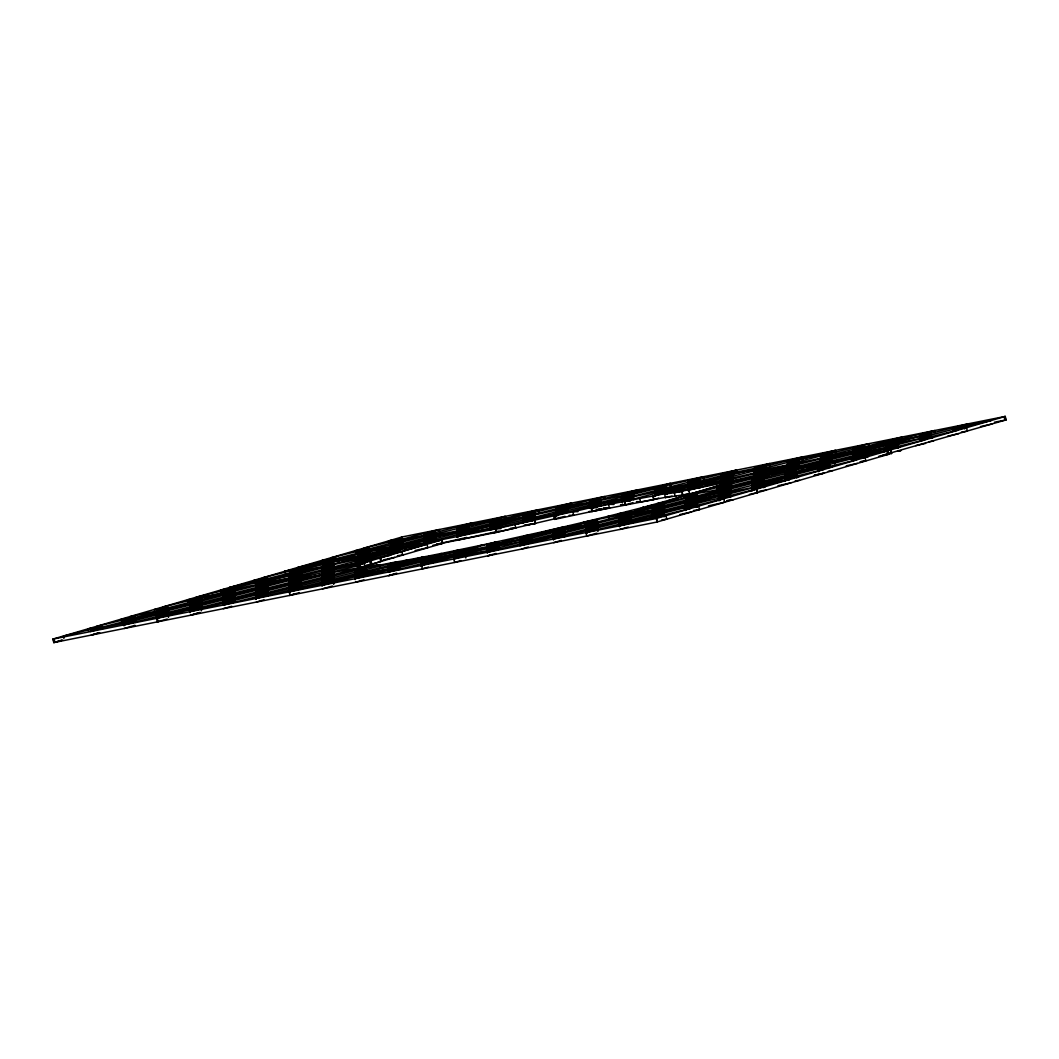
<?xml version="1.0" encoding="UTF-8"?>
<svg xmlns="http://www.w3.org/2000/svg" width="1059" height="1059" viewBox="0 0 1059 1059"><rect width="100%" height="100%" fill="white"/><g stroke="black" fill="none" stroke-linecap="round" stroke-linejoin="round"><path stroke-width="1.5" d="M645.858 508.505L647.631 506.176L663.305 503.78L663.821 506.109M358.763 565.162L357.293 566.366L359.464 566.936M363.992 563.136L364.759 566.644L371.815 564.235L371.047 560.727C343.791 569.345 369.406 566.671 380.393 564.579M666.177 502.31C685.822 492.514 709.106 493.825 729.585 485.909M401.282 563.189L406.166 560.251L423.19 556.994M489.337 545.133L495.149 542.261M633.282 512.278L643.303 507.34L643.819 509.67L643.25 507.354L626.213 511.709M574.415 526.72L584.118 522.074L619.409 515.098L696.412 495.625L656.845 503.7L657.361 506.03M358.776 565.162L365.209 562.607M416.928 559.549L422.607 557.166L441.325 553.447M473.545 548.271L481.196 545.253L546.55 530.85M669.195 500.139L731.12 482.057L888.117 450.697L888.898 454.205L656.964 522.021L53.797 642.575L53.016 639.067L284.95 571.251L442.08 539.825L370.187 560.913L322.293 569.874L256.887 585.984L267.609 584.343M53.797 642.575L61.713 640.245M370.968 564.407L442.794 543.346L442.013 539.825M888.117 450.71L656.183 518.526L53.016 639.08M688.774 493.918L675.112 496.142L674.318 492.647L890.354 449.982L1005.269 416.412L1005.984 419.933L883.232 455.066M1005.984 419.933L994.467 422.223M371.828 564.235L381.492 561.283L380.711 557.789M63.884 638.445L63.355 636.102L101.187 626.875L87.976 628.9L88.506 631.23M134.374 617.172L96.541 626.399L97.057 628.728M200.733 597.739L162.901 606.979M229.777 589.889L229.26 587.546L267.093 578.32M335.372 558.345L298.069 567.412M368.545 548.628L330.712 557.855L331.242 560.185M364.415 550.481L363.899 548.152L401.732 538.912L388.521 540.937L389.037 543.267M200.508 602.412L91.206 629.88L123.44 623.433L167.335 612.128M124.393 620.164L168.288 608.846L201.329 602.214M157.566 610.447L266.868 582.993C239.969 586.421 214.487 596.641 187.522 599.765L188.039 602.094M233.761 591.147L201.541 597.541L190.752 600.744L191.269 603.074M257.112 581.325L338.655 560.515L370.875 554.082M290.285 571.608L305.614 567.121L337.847 560.688M325.378 561.336L434.693 533.868L402.46 540.275L358.564 551.62M439.737 531.883L439.22 529.553L391.751 541.917L423.971 535.51L471.454 523.106M90.425 631.561L101.929 628.278M324.597 563.017L369.207 551.58L402.248 544.935M62.587 640.06L54.843 642.323L54.313 639.993M300.571 575.606L300.054 573.276L267.755 581.272L256.159 584.594L256.675 586.964M235.164 591.756L234.648 589.426L223.926 591.028C295.66 571.397 368.863 558 440.968 540.077L404.723 547.318L389.394 551.805M123.466 624.969L134.149 621.832L123.44 623.473L123.956 625.803M233.695 592.696L189.799 604.014L129.714 616.682M289.928 575.699L289.411 573.369L322.439 566.764L333.241 563.56M357.638 556.425L368.333 553.288M358.207 555.71L357.677 553.38L390.718 546.775L401.507 543.585M124.274 624.797L233.483 597.369M157.354 615.12L266.656 587.652M190.527 605.404L299.843 577.936L300.359 580.279M223.714 595.701L333.016 568.233L333.545 570.563M334.485 567.293L333.969 564.963L290.073 576.268L300.796 574.627L301.312 577.009M323.247 566.565L371.683 553.923L403.916 547.477L388.587 551.964L355.546 558.609L356.076 560.939M358.445 556.266L467.654 528.825L435.421 535.272L391.526 546.576M505.818 518.685L505.289 516.355L424.712 536.873L435.421 535.232L435.951 537.601M457.885 527.157L472.261 522.947L472.777 525.277M91.206 635.056L98.844 632.832M92.014 634.897L99.652 632.66M322.307 569.835L366.202 558.517M390.678 549.82L434.468 538.541L434.997 540.871M456.932 530.427L500.828 519.109M124.247 628.464L134.93 625.326M200.297 607.072L156.494 618.363L157.275 621.858L167.256 619.012M190.316 610.077L299.618 582.609M223.489 600.36L332.804 572.893L289.862 580.941L300.65 577.777L365.527 562.501M256.675 590.644L358.127 565.691L358.577 568.074M402.685 555.009L401.904 551.514L323.035 571.225L333.757 569.583M356.221 561.522L400.117 550.203L400.633 552.533M424.487 541.533C516.792 516.871 610.805 499.583 703.507 476.749L704.023 479.078M490.846 522.113L538.329 509.75L538.846 512.079M189.535 611.758L266.444 592.325M423.706 543.227L500.616 523.781L489.893 525.423L490.423 527.753M570.549 503.316L457.673 531.817L468.396 530.175L468.912 532.558M393.273 554.042L379.903 557.947L380.658 561.455M426.459 544.326L402.446 551.355L388.521 553.566L389.037 555.896M222.575 605.166L233.258 602.028M456.747 536.622L467.443 533.498M490.78 523.662L523 517.269L533.802 514.065M223.383 604.993L396.847 561.892L397.363 564.235M256.463 595.317L366.573 567.69L392.479 562.607M289.637 585.601L364.812 566.671M457.554 536.463L600.678 500.708L601.194 503.038M523.808 517.07L604.398 496.552L604.914 498.882M556.994 507.354L571.357 503.144L571.886 505.487M190.316 615.253L199.476 612.579M191.123 615.094L200.283 612.42M501.357 525.132L490.635 526.773L534.53 515.468L535.047 517.798M255.603 598.56L424.566 556.782M489.787 530.016L666.005 486.107M223.356 608.66L231.802 606.264M466.688 537.442L436.586 544.3M556.637 511.444L556.107 509.114L589.148 502.469L637.439 489.946L637.955 492.276M288.644 591.955L321.645 583.866L333.175 582.026M256.384 602.055L264.022 599.818M499.001 531.115L458.335 539.958M699.708 482.414L600.532 503.78L553.95 515.839L495.572 528.904L496.353 532.399L565.082 516.382M321.671 585.362L365.474 574.071M289.425 595.462L295.527 593.662M299.393 592.616L290.232 595.29L289.451 591.796M289.133 592.802L288.617 590.472L321.645 583.827L398.661 564.354L387.938 565.996L388.454 568.339M599.646 505.527L572.866 511.841L573.647 515.336L592.285 511.404L589.108 511.457M589.519 507.949L589.003 505.62L622.043 499.014L632.832 495.824M355.493 577.062L464.795 549.608L432.575 556.041L388.679 567.359L399.389 565.718L399.918 568.087M425.347 556.624L421.853 557.643L432.575 556.001M634.089 499.544L633.573 497.214L592.405 507.724L597.144 507.764M622.851 498.815L735.74 470.302M656.024 489.112L666.813 485.949M354.712 578.757L431.622 559.311L420.9 560.952L421.416 563.282M322.452 588.857L332.433 586.011M458.415 550.018L454.086 551.209L454.602 553.579M624.625 501.291L665.793 490.78M600.44 509.035L592.338 511.404L591.531 507.91M387.753 572.151L398.436 569.027M698.98 481.064L688.191 484.228L655.15 490.86L655.667 493.19M388.56 571.992L497.756 544.564L465.536 550.998L421.641 562.316L432.363 560.674M496.115 542.049L454.814 552.599L465.536 550.958L466.053 553.327M655.812 493.772L765.114 466.304L732.894 472.751L688.999 484.056M355.493 582.251L363.939 579.855M626.187 504.64L632.925 502.668M420.78 565.559L464.583 554.267L453.861 555.909M530.943 534.848L487.047 546.166L487.564 548.536M732.457 478.35L731.941 476.021L653.204 495.996L639.755 498.471L640.536 501.966L672.081 496.102M754.405 467.906L769.575 463.538L770.092 465.881M388.534 575.659L396.172 573.422M389.341 575.487L396.979 573.263M698.755 485.724L687.966 488.887L652.953 496.089L653.734 499.596M465.391 554.109L454.602 557.272L486.822 550.865L530.731 539.508L498.498 545.954L465.391 554.109L465.907 556.438M597.091 520.088L487.775 547.556L498.498 545.914L499.014 548.284M520.962 537.84L563.441 526.945L563.957 529.275M688.774 488.728L699.562 485.565L732.603 478.933M721.96 479.012L834.836 450.499L835.366 452.842M755.663 471.639L755.133 469.309L765.922 466.145L802.616 456.945L803.132 459.275M654.647 499.371L658.685 498.114M486.862 552.348L497.545 549.224L465.325 555.631L453.821 558.953L454.602 562.448L460.705 560.661M687.993 490.41L764.902 470.977L765.419 473.307M421.561 569.054L428.485 567.108M563.904 529.804L520.009 541.109L520.525 543.492M721.033 483.817L731.716 480.68M487.669 552.189L596.866 524.761M630.052 515.045L520.75 542.512L563.692 534.464L564.209 536.794M587.11 523.093L597.898 519.929M721.841 483.659L831.05 456.217C783.157 465.497 735.939 478.086 688.046 487.365L688.562 489.708M754.921 473.969L787.221 465.973L798.751 464.173L799.267 466.542M869.201 446.077L868.684 443.747L788.095 464.252L798.817 462.624M683.902 495.916L767.312 474.869L731.054 482.11L717.075 486.2M692.533 493.388L716.533 486.359L730.472 484.162L730.988 486.531M553.711 533.776L553.182 531.446L586.223 524.84L663.225 505.328L652.516 506.97L653.032 509.3M519.89 545.756L563.692 534.464M754.061 477.212L797.864 465.934M487.643 555.856L492.223 554.506M488.451 555.684L496.075 553.46M864.223 446.501L820.328 457.819L820.844 460.188M586.885 527.753L696.2 500.285L696.716 502.615M620.071 518.036L630.86 514.886L663.9 508.241M653.244 508.333L762.559 480.865M795.733 471.149L686.431 498.617L697.153 496.975M719.604 488.901L801.147 468.104L833.38 461.671M752.79 479.197L768.119 474.71L800.339 468.277M787.883 468.925L897.185 441.457M933.945 430.695L821.069 459.209L831.778 457.567M552.93 539.15L629.84 519.704M663.013 510.001L553.711 537.469L564.421 535.828M787.102 470.606L864.012 451.174L853.289 452.815L853.806 455.145M864.965 447.864L854.242 449.506L901.725 437.142L902.242 439.472M521.478 549.091L528.309 547.013M619.33 516.686L652.37 510.041L729.373 490.582L718.651 492.223L719.18 494.553M820.143 464.014L830.825 460.877M586.765 532.386L695.975 504.958L696.491 507.287M619.846 522.709L663.755 511.391L696.782 504.759M653.032 512.993L762.334 485.525L730.114 491.972L686.206 503.29M752.578 483.857L866.408 455.066L866.937 457.395M785.752 474.154L834.188 461.512L866.408 455.066M820.95 463.855L930.146 436.414L897.926 442.847L864.819 451.015L854.031 454.165L896.973 446.13L853.17 457.409M968.31 426.274L967.794 423.944L887.204 444.462L897.926 442.821L898.442 445.19M553.711 542.645L561.349 540.421M618.999 525.952L652 517.864L666.018 515.64L666.799 519.135L661.769 519.982M795.521 475.822L751.625 487.127L752.142 489.51M730.631 494.301L730.114 491.972L719.392 493.573L828.694 466.106M596.72 533.207L586.739 536.053L585.958 532.545L596.654 529.421L585.931 531.062L586.461 533.392M662.802 514.661L652.013 517.825L618.972 524.457L619.489 526.8M919.953 440.385L919.437 438.055L963.333 426.698M652.821 517.666L690.653 508.426M685.994 507.949L723.826 498.723L724.608 502.218M749.454 494.407L757.794 492.514L757.013 489.006L719.18 498.233L719.696 500.576M790.186 479.303L752.353 488.53L765.564 486.505M785.54 478.814L823.372 469.587M856.546 459.871L818.713 469.111L819.242 471.44M851.899 459.394L867.215 454.907L887.071 450.935L887.852 454.443M957.998 430.179L920.165 439.406L933.376 437.393M953.352 429.702L991.184 420.476M619.78 529.447L628.225 527.051M669.976 499.994L642.628 507.46M401.467 537.072L1005.203 416.425M284.381 571.344L304.807 567.28L262.433 577.843L262.963 580.173M626.782 511.603L608.065 516.249M883.007 455.145L891.704 453.384M656.58 518.473L657.361 521.968M568.101 525.873L568.617 528.203L568.074 525.873L546.418 530.837M588.473 521.002L608.554 516.17L609.044 518.5M569.133 515.349L573.952 515.23L554.678 519.387L553.897 515.892L573.197 511.722L577.976 511.643M567.783 525.899L588.857 520.949M515.045 524.43L533.829 520.247L522.789 521.928M502.787 540.606L503.303 542.949M515.045 524.47L515.826 527.964L491.376 533.352M457.078 527.356L501.648 518.91M297.539 567.571L336.1 559.695M468.104 532.717L467.575 530.387L424.633 538.422M523.676 520.181L566.618 512.132M765.564 470.196L765.048 467.866L754.326 469.508L721.298 476.1L721.814 478.443M831.196 453.106L788.24 461.142M229.803 587.388L267.821 579.683L268.351 582.053M196.074 597.263L233.907 588.036L220.709 590.062L221.225 592.391M821.135 457.66L864.078 449.612M886.992 445.429L886.476 443.099L919.503 436.493L931.033 434.653L931.549 437.023M953.14 430.669L952.61 428.339L990.642 420.635M256.966 584.436L299.909 576.387M415.128 550.495L427.77 547.662L426.989 544.167M383.212 559.959L394.597 557.378M980.515 426.565L991.965 423.971M831.633 460.678L787.075 469.124M924.825 439.895L886.992 449.122L900.203 447.097M267.993 589.823L267.464 587.493L255.934 589.294L222.906 595.899L223.423 598.229M947.646 436.162L958.779 433.674M915.704 445.64L925.606 443.39M846.194 465.854L857.327 463.379M464.649 552.719L421.707 560.754M597.753 523L564.712 529.606L553.923 532.796L554.439 535.126M686.285 501.728L729.227 493.693M399.322 567.267L354.752 575.712L355.281 578.042M487.855 545.994L531.605 537.76L532.121 540.13M752.433 486.968L789.643 479.462M814.609 475.213L824.154 473.082M814.252 475.332L823.611 473.241M777.955 485.737L790.967 482.798M586.593 530.281L586.077 527.951L619.118 521.346L630.648 519.506L631.164 521.875M708.484 505.858L724.065 502.376M679.971 514.528L691.434 511.934M515.733 527.951L510.782 528.163M481.474 545.16L440.796 553.592M625.419 501.132L630.158 501.331M653.085 496.075L653.866 499.57L591.955 511.523L591.174 508.016L609.11 504.336L613.995 504.481M500.867 528.587L495.903 528.798L287.121 570.549L402.036 536.979L403.055 541.083M436.639 544.339L496.353 532.399M681.89 491.667L682.684 495.175L705.453 490.621M432.919 545.292L442.861 543.32M879.023 456.164L888.964 454.192M640.364 498.312L608.607 504.481L609.388 507.989M641.145 501.807L636.433 501.609M406.828 560.079L391.724 562.806M665.409 497.624L675.946 495.943M931.113 433.105L919.583 434.945L920.099 437.274M952.544 429.901L966.563 427.677L967.344 431.172L961.466 432.072M886.542 441.55L898.072 439.71M920.245 437.857L930.967 436.215M864.157 448.063L853.435 449.704L853.951 452.034M886.396 444.661L897.119 443.019M919.358 439.604L932.833 437.552M821.215 456.098L831.924 454.457L832.44 456.826M854.176 451.055L864.885 449.413L865.415 451.783M887.138 446.011L897.86 444.37L898.376 446.739M798.155 459.712L787.433 461.353L787.962 463.683M820.394 456.297L831.116 454.655M897.039 444.568L886.33 446.21L886.846 448.539M755.213 467.747L765.922 466.106L766.451 468.475M788.174 462.704L798.896 461.062M854.097 452.617L864.819 450.975M887.058 447.56L897.78 445.932L898.297 448.301M929.127 441.735L933.614 441.047M755.133 469.309L765.856 467.668M721.364 474.551L732.087 472.91L732.603 475.239M798.009 462.823L765.776 469.256L754.18 472.579L754.71 474.948M830.971 457.766L820.248 459.407L820.778 461.75M863.932 452.722L853.223 454.364L853.739 456.694M899.66 447.255L886.184 449.32L886.701 451.65M898.045 451.041L900.984 450.604M897.45 451.213L900.441 450.75M765.644 472.327L754.114 474.167L754.63 476.497M851.092 459.593L865.097 457.369L865.891 460.864L860.014 461.764M589.228 500.947L600.744 499.107M699.642 483.976L688.112 485.816L688.628 488.146M829.581 464.358L818.051 466.198L818.567 468.528M633.639 495.625L622.11 497.465L622.639 499.795M655.071 492.422L666.601 490.582L667.13 492.951M829.501 465.907L817.985 467.747L818.501 470.077M860.848 461.711L863.853 461.261M589.082 504.058L600.599 502.218L601.128 504.587M699.496 487.087L687.966 488.927L688.482 491.257M763.513 477.556L751.983 479.396L752.499 481.726M784.944 474.353L796.474 472.513L796.99 474.882M831.924 467.085L817.905 469.309L818.422 471.639M523.08 515.707L534.61 513.867L535.126 516.236M633.494 498.736L621.964 500.576L622.493 502.906M763.433 479.105L751.903 480.945L752.433 483.288M501.569 520.472L490.039 522.312L490.569 524.642M567.492 510.385L555.975 512.225L556.491 514.555M588.936 507.168L600.466 505.328M730.406 485.71L718.876 487.55L719.392 489.88M763.367 480.667L751.837 482.507L752.353 484.837M784.798 477.463L796.328 475.623M828.297 471.255L832.705 470.58M424.858 533.762L435.567 532.121L436.096 534.491M457.819 528.706L468.528 527.078M523.742 518.619L534.464 516.977M556.703 513.575L567.425 511.934M434.759 532.32L424.037 533.961L424.566 536.291M467.721 527.276L457.011 528.918L457.528 531.247M500.682 522.219L489.973 523.861L490.489 526.204M522.934 518.817L533.657 517.176M718.796 489.112L730.326 487.272L730.842 489.642M798.738 476.788L784.719 479.012L785.249 481.342M389.063 540.778L402.539 538.713M435.501 533.67L424.778 535.311L425.294 537.641M457.74 530.268L468.462 528.626L468.978 530.996M490.701 525.224L501.423 523.583L501.94 525.952M533.577 518.738L522.855 520.379L523.384 522.709M763.221 483.778L751.691 485.618L752.208 487.947M598.176 509.3L601.247 508.836L593.186 511.232L609.799 507.857L603.471 507.817M523.596 521.73L534.927 519.995M390.93 542.115L401.652 540.474L402.168 542.804M423.891 537.072L434.614 535.43L435.143 537.76M500.55 525.33L489.827 526.972L490.343 529.315M686.497 497.068L697.219 495.427M719.458 492.011L730.181 490.383L730.697 492.753M795.124 480.971L799.519 480.296M391.671 543.466L402.394 541.824L402.91 544.194M457.594 533.379L468.316 531.737L468.833 534.107M490.569 528.335L501.278 526.694M434.547 536.979L423.825 538.621L424.341 540.95M456.786 533.577L467.509 531.936M500.47 526.892L456.72 535.126L457.236 537.469M685.623 498.815L696.332 497.174M729.307 492.131L718.584 493.772L719.101 496.102M765.022 486.663L751.546 488.728L752.062 491.058M369.353 548.43L355.334 550.654L355.864 552.983M423.759 540.183L435.289 538.343M648.28 506.003L664.112 503.581M719.326 495.122L730.035 493.481M524.377 525.224L535.708 523.49M696.266 498.736L685.544 500.377L686.073 502.707M525.145 525.185L534.61 523.742M435.209 539.891L423.679 541.731L424.209 544.061M653.324 506.771L664.046 505.13L664.562 507.499M719.246 496.684L729.969 495.043M685.477 501.926L696.2 500.285M759.819 491.085L766.345 489.999M402.168 546.497L390.652 548.337L391.168 550.667M732.378 496.221C705.162 499.504 679.375 509.617 652.225 513.191L652.741 515.521M336.18 558.146L322.161 560.357L322.677 562.7M357.611 554.929L369.141 553.089M685.332 505.037L696.862 503.197L697.378 505.567M727.295 500.616L733.159 499.716M726.633 500.788L732.629 499.874M597.819 521.452L586.289 523.292L586.818 525.621M699.205 505.924L685.186 508.148L685.702 510.478M334.048 563.362L322.518 565.202L323.035 567.545M355.48 560.158L367.01 558.318L367.526 560.688M289.478 571.807L301.008 569.967L301.524 572.337M524.39 535.854L531.75 534.649M586.157 526.402L597.673 524.562L598.203 526.932M397.403 555.737L403.227 554.85M693.46 510.504L699.986 509.432M333.903 566.472L322.373 568.312L322.889 570.655M520.154 538.038L531.684 536.198L532.2 538.568M630.568 521.068L619.038 522.908L619.568 525.238M267.901 578.121L253.882 580.345L254.412 582.675M289.332 574.918L300.862 573.078M498.643 542.804L487.114 544.644L487.643 546.973M564.566 532.717L553.036 534.557L553.566 536.887M586.011 529.513L597.541 527.66L598.057 530.043M454.893 551.051L465.603 549.409M520.816 540.95L531.539 539.309M553.778 535.907L564.5 534.265L565.016 536.635M597.461 529.222L586.739 530.863L587.268 533.193M332.95 569.782L322.227 571.423L322.743 573.753M365.699 565.307L370.902 564.434M257.033 582.874L267.755 581.232M289.994 577.83L300.716 576.189L301.233 578.558M322.969 572.787L333.678 571.145L334.207 573.515M266.947 581.431L256.225 583.072L256.741 585.402M322.161 572.985L332.87 571.344L333.4 573.674M431.768 556.2L421.045 557.841L421.561 560.171M454.007 552.798L464.729 551.157M497.69 546.113L486.968 547.755L487.497 550.084M530.652 541.07L519.929 542.711L520.459 545.041M563.613 536.026L552.904 537.668L553.42 539.997M221.238 589.903L234.714 587.838L235.244 590.207M289.928 579.379L300.65 577.737L301.166 580.107M322.889 574.335L364.415 566.711M355.85 569.292L366.573 567.65M388.812 564.248L399.534 562.607L400.05 564.976M421.786 559.205L432.496 557.563L433.025 559.933M454.748 554.161L465.47 552.52L465.986 554.89M487.709 549.105L498.432 547.463M520.671 544.061L531.393 542.42M299.843 577.936L289.12 579.577L289.637 581.921M365.765 567.849L355.043 569.49L355.572 571.82M388.004 564.447L398.727 562.806M431.688 557.762L420.966 559.404L421.495 561.733M497.624 547.675L486.902 549.303L487.418 551.646M519.863 544.26L530.585 542.618M333.532 574.256L322.823 575.897L333.611 572.734L334.128 575.063M355.784 570.854L366.507 569.212L367.023 571.582M399.468 564.156L388.746 565.797L389.262 568.14M454.668 555.71L465.391 554.069M487.643 550.667L498.352 549.025M233.84 589.585L223.118 591.226L223.634 593.556M266.802 584.542L256.079 586.183L256.609 588.513M299.763 579.498L289.041 581.139L289.57 583.469M332.725 574.455L322.015 576.096L322.532 578.426M223.859 592.59L234.582 590.948M256.821 587.546L267.543 585.905L268.059 588.274M289.782 582.49L300.504 580.848M322.743 577.446L333.466 575.805L333.982 578.174M355.705 572.403L366.427 570.761M256.013 587.745L266.736 586.104M299.697 581.047L288.975 582.688L289.491 585.031M332.658 576.003L321.936 577.645L322.452 579.975M365.62 570.96L354.897 572.601L355.427 574.931M387.859 567.558L398.581 565.916L399.111 568.246M464.504 555.829L453.795 557.471L454.311 559.801M300.425 582.41L288.895 584.25L289.425 586.58M321.87 579.207L333.4 577.367L333.916 579.736M432.284 562.223L420.754 564.063L421.283 566.393M255.868 590.856L267.397 589.016L267.914 591.385M387.726 570.669L399.243 568.829M189.865 602.492L201.395 600.652L201.912 603.021M300.293 585.521L288.763 587.361L289.279 589.691M321.724 582.318L333.254 580.478L333.77 582.847M366.215 575.434L354.686 577.274L355.202 579.604M234.291 597.17L222.761 599.01L223.277 601.34M255.722 593.967L267.252 592.113M189.72 605.602L201.25 603.762L201.766 606.132M222.681 600.559L234.211 598.719M234.145 600.281L222.615 602.121L223.131 604.451M267.106 595.224L255.576 597.064L256.093 599.407M168.143 611.917L156.613 613.757L157.129 616.1M222.536 603.67L234.065 601.83M124.313 621.726L135.036 620.084M157.275 616.669L167.997 615.027L168.513 617.397M134.228 620.283L123.506 621.924L124.022 624.254M167.19 615.226L156.467 616.867L156.997 619.211M88.519 628.742L101.995 626.676M124.247 623.274L134.956 621.633M90.399 630.079L101.121 628.437M369.962 566.141L379.241 564.831M682.684 491.482L664.655 494.116L665.436 497.624M558.067 515.574L554.903 515.64L555.684 519.135M620.521 504.653L625.406 504.786M1005.031 416.452L1005.812 419.946M1004.157 416.677L1004.687 419.007M964.14 426.539L964.656 428.869M935.282 432.866L934.753 430.536L920.39 434.746L920.906 437.076M930.226 434.852L930.742 437.195M920.311 436.295L920.84 438.638M919.503 436.493L920.033 438.836M898.072 439.737L898.588 442.08M897.992 441.299L898.522 443.628M891.532 453.437L890.923 449.89L891.069 453.53M890.354 449.982L891.307 453.49M887.945 450.724L888.726 454.218M886.251 447.772L886.78 450.101M867.215 454.907L867.745 457.236M865.56 448.672L865.031 446.342L853.501 448.142L854.031 450.472M864.74 452.564L865.269 454.893M865.19 456.455L864.674 454.126L853.144 455.926L853.673 458.256M853.355 451.253L853.885 453.583M836.173 452.67L835.644 450.34L821.281 454.549L832.003 452.908L832.52 455.277M834.188 461.512L834.704 463.842M831.858 456.058L832.374 458.388M831.778 457.607L832.308 459.937M832.228 461.499L831.712 459.169L820.182 460.969L820.699 463.299M829.581 464.385L830.097 466.728M820.473 454.748L820.99 457.078M820.116 462.518L820.632 464.861M801.809 457.104L802.325 459.434M801.147 468.104L801.676 470.448M798.896 461.102L799.413 463.432M799.201 468.104L798.671 465.761L787.141 467.562L787.671 469.905M797.07 473.32L796.54 470.99L785.01 472.791L785.54 475.12M796.924 476.431L796.394 474.101L784.865 475.901L785.394 478.231M796.328 475.663L796.845 477.993M795.587 474.26L796.116 476.59M787.883 465.232L787.366 462.902L798.076 461.261L787.287 464.424L787.817 466.794M787.949 467.363L788.478 469.706M785.831 472.592L786.347 474.922M768.119 474.71L768.635 477.04M765.856 467.707L766.372 470.037M766.306 471.586L765.776 469.256L754.26 471.056L754.776 473.386M765.71 470.818L766.226 473.148M765.644 472.367L766.16 474.697M766.081 476.259L765.564 473.916L754.034 475.729L754.564 478.059M763.433 479.145L763.949 481.474M762.626 479.303L763.142 481.646M763.817 484.585L763.287 482.255L751.758 484.056L752.287 486.399M763.142 485.366L763.671 487.696M754.326 469.508L754.842 471.837M756.47 489.165L757.251 492.66M737.064 472.473L736.548 470.143L722.172 474.353L732.894 472.711L733.41 475.081M733.265 478.191L732.749 475.862L721.219 477.662L721.735 479.992M733.199 479.74L732.669 477.41L721.153 479.211L721.669 481.554M732.603 478.972L733.119 481.302M733.053 482.851L732.524 480.521L721.007 482.322L721.523 484.651M731.054 482.11L731.57 484.453M730.392 485.75L730.922 488.08M730.776 491.191L730.26 488.861L718.73 490.661L719.246 492.991M729.969 495.082L730.485 497.412M716.533 486.359L717.062 488.702M718.505 495.321L719.035 497.664M718.955 499.213L718.439 496.883L729.161 495.241L718.373 498.405L718.889 500.775M700.383 481.686L699.853 479.343L688.324 481.143L688.853 483.486M700.303 483.235L699.787 480.905L688.257 482.705L688.774 485.035M699.708 482.454L700.237 484.797M699.562 485.565L700.092 487.895M697.815 496.234L697.285 493.904L685.689 497.227L686.206 499.596M697.14 497.015L697.669 499.345M697.59 500.907L697.074 498.577L686.351 500.179L686.881 502.509M698.662 506.083L699.443 509.591M697.007 500.126L697.524 502.456M697.444 504.018L696.928 501.675L685.398 503.488L685.928 505.818M696.782 504.786L697.312 507.129M696.054 503.396L696.57 505.725M688.178 484.254L688.707 486.597M688.8 490.251L689.581 493.746M683.359 496.075L683.876 498.405M682.075 491.641L682.856 495.135M685.252 506.599L685.782 508.929M670.996 485.684L670.466 483.341L655.296 487.709L622.255 494.354L622.785 496.684M669.659 483.513L670.188 485.843M667.263 489.84L666.746 487.497L655.217 489.311L655.746 491.641M666.68 489.059L667.196 491.389M667.051 494.5L666.535 492.17L655.005 493.971L655.521 496.3M664.112 503.621L664.628 505.95M664.483 509.061L663.967 506.731L652.437 508.532L652.966 510.862M663.159 506.89L663.675 509.22M664.337 512.172L663.821 509.842L652.291 511.643L652.821 513.972M664.205 515.283L663.675 512.953L652.145 514.753L652.675 517.083M664.125 516.832L663.609 514.502L652.079 516.302L652.596 518.632M655.296 487.749L655.812 490.079M656.342 518.526L657.123 522.021M652.37 510.081L652.887 512.41M647.631 506.176L648.148 508.505M636.631 490.105L637.147 492.435M633.785 492.554L634.301 494.884M634.235 496.433L633.706 494.103L622.189 495.903L622.705 498.233M632.766 497.373L633.282 499.702M631.521 514.105L631.005 511.775L618.046 513.787L618.562 516.13M631.455 515.654L630.926 513.324L619.409 515.124L619.925 517.467M630.86 514.886L631.376 517.216M631.31 518.764L630.78 516.435L619.263 518.235L619.78 520.578M631.23 520.326L630.714 517.997L619.184 519.797L619.714 522.127M624.863 501.291L625.644 504.786M624.519 501.357L625.3 504.852M622.043 499.014L622.56 501.344M619.118 521.346L619.634 523.689M600.744 499.146L601.274 501.476M600.532 503.819L601.049 506.149M599.791 502.416L600.321 504.759M597.819 521.478L598.348 523.821M597.607 526.151L598.123 528.481M597.461 529.262L597.978 531.592M589.956 502.31L590.485 504.64M589.148 502.509L589.664 504.839M586.223 524.84L586.739 527.17M584.118 522.074L584.634 524.404M568.233 508.082L567.717 505.752L556.187 507.552L556.703 509.882M567.637 507.301L568.167 509.644M566.909 505.911L567.425 508.241M568.087 511.193L567.571 508.863L556.041 510.663L556.557 512.993M566.764 509.022L567.28 511.351M565.307 530.413L564.791 528.084L553.261 529.884L553.778 532.214M565.162 533.524L564.646 531.194L553.116 532.995L553.632 535.324M564.566 532.756L565.096 535.086M563.838 531.353L564.354 533.683M555.896 513.774L556.412 516.104M554.082 515.852L554.863 519.347M552.97 536.106L553.486 538.435M535.192 514.687L534.676 512.357L523.146 514.158L523.676 516.488M534.464 517.017L534.98 519.347M534.385 518.579L535.364 523.609L534.543 520.115M530.877 536.397L531.393 538.74M531.539 539.349L532.055 541.678M531.459 540.911L531.989 543.241M523 517.269L523.53 519.598M520.075 539.6L520.604 541.93M504.481 516.514L505.011 518.844M501.569 520.512L502.085 522.842M495.864 528.838L496.645 532.346L495.797 528.851M498.643 542.843L499.16 545.173M498.564 544.392L499.093 546.735M490.118 520.75L490.635 523.093M486.822 550.865L487.352 553.195M468.608 525.555L469.124 527.885M468.528 527.104L469.058 529.447M465.603 549.449L466.132 551.779M465.311 555.657L465.841 558M456.866 532.015L457.382 534.358M457.528 534.927L458.044 537.27M453.94 554.36L454.457 556.69M441.841 539.865L442.622 543.36M435.275 538.369L435.805 540.712M432.35 560.714L432.879 563.044M432.072 563.203L431.543 560.873L420.833 562.514L421.35 564.844M423.971 535.51L424.487 537.84M421.561 563.865L422.091 566.194M421.588 565.387L422.369 568.895M404.723 547.318L405.24 549.647M402.46 540.315L402.976 542.645M402.844 545.756L402.314 543.426L390.784 545.226L391.314 547.556M402.102 544.366L401.586 542.023L390.864 543.664L391.38 546.007M402.248 544.975L402.764 547.304M399.468 564.195L399.984 566.525M399.322 567.306L399.839 569.636M390.718 546.775L391.234 549.105M388.587 552.004L389.103 554.334M387.793 569.107L388.309 571.45M379.731 564.751L380.247 567.081M371.683 553.923L372.212 556.253M369.803 552.348L369.287 550.018L357.757 551.818L358.273 554.161M369.207 551.58L369.737 553.91M369.71 561.071L370.491 564.566M367.076 556.809L367.605 559.139M367.46 562.25L366.93 559.92L355.4 561.72L355.93 564.05M366.427 570.801L366.943 573.131M366.215 571.741L365.686 569.411L354.977 571.053L355.493 573.382M366.877 574.693L366.361 572.35L354.831 574.163L355.347 576.493M365.554 572.522L366.07 574.852M359.782 564.924L360.206 567.293M357.426 566.261L357.81 568.709M338.655 560.515L339.171 562.858M333.823 568.074L334.353 570.404M333.532 574.296L334.062 576.625M333.837 581.285L333.32 578.955L321.79 580.756L322.32 583.085M333.175 582.066L333.691 584.396M324.57 561.535L325.1 563.865M322.439 566.764L322.969 569.093M322.082 574.534L322.598 576.864M321.645 583.866L322.174 586.196M305.614 567.121L306.13 569.451M300.928 571.556L301.458 573.899M300.862 573.118L301.378 575.447M300.504 577.168L299.988 574.838L289.266 576.467L289.782 578.81M300.571 579.339L301.1 581.669M300.504 580.888L301.021 583.218M300.875 586.329L300.359 583.999L288.829 585.799L289.345 588.142M300.73 589.439L300.213 587.11L288.683 588.91L289.213 591.253M290.219 573.157L290.735 575.5M289.186 578.029L289.716 580.358M284.95 571.251L285.48 573.581M267.014 579.882L267.543 582.212M267.675 582.821L268.205 585.164M267.609 584.383L268.126 586.712M267.848 592.934L267.318 590.604L255.788 592.405L256.318 594.734M267.252 592.153L267.768 594.496M267.702 596.045L267.172 593.715L255.643 595.515L256.172 597.845M266.365 593.874L266.894 596.204M256.304 581.523L256.821 583.853M255.934 589.294L256.463 591.624M235.019 594.867L234.502 592.537L222.972 594.337L223.502 596.667M234.873 597.978L234.357 595.648L222.827 597.448L223.356 599.778M234.211 598.759L234.741 601.088M233.404 598.917L233.933 601.247M223.052 592.788L223.568 595.118M223.568 598.812L224.084 601.141M201.541 597.58L202.057 599.91M201.991 601.472L201.462 599.142L189.945 600.943L190.461 603.273M201.316 602.253L201.845 604.583M200.588 600.85L201.104 603.193M201.7 607.694L201.184 605.364L189.654 607.164L190.17 609.494M201.62 609.243L201.104 606.913L189.574 608.713L190.104 611.043M200.376 605.523L200.892 607.853M201.554 610.805L201.038 608.475L189.508 610.275L190.024 612.605M189.799 604.054L190.316 606.383M168.884 609.627L168.355 607.297L154.349 609.481L154.866 611.811M168.077 609.785L167.547 607.456L156.758 610.619L157.275 612.989M168.738 612.737L168.209 610.408L156.692 612.208L157.209 614.538M168.593 615.848L168.063 613.518L156.547 615.319L157.063 617.649M157.301 618.204L158.082 621.699M135.698 619.343L135.181 617L121.163 619.184L121.679 621.527M135.631 620.892L135.102 618.562L123.585 620.362L124.102 622.692M135.036 620.111L135.552 622.454M101.995 626.716L102.524 629.046M53.188 639.054L53.969 642.548M643.753 509.697L643.303 507.34M608.554 516.17L608.978 518.526L608.528 516.17"/></g></svg>
